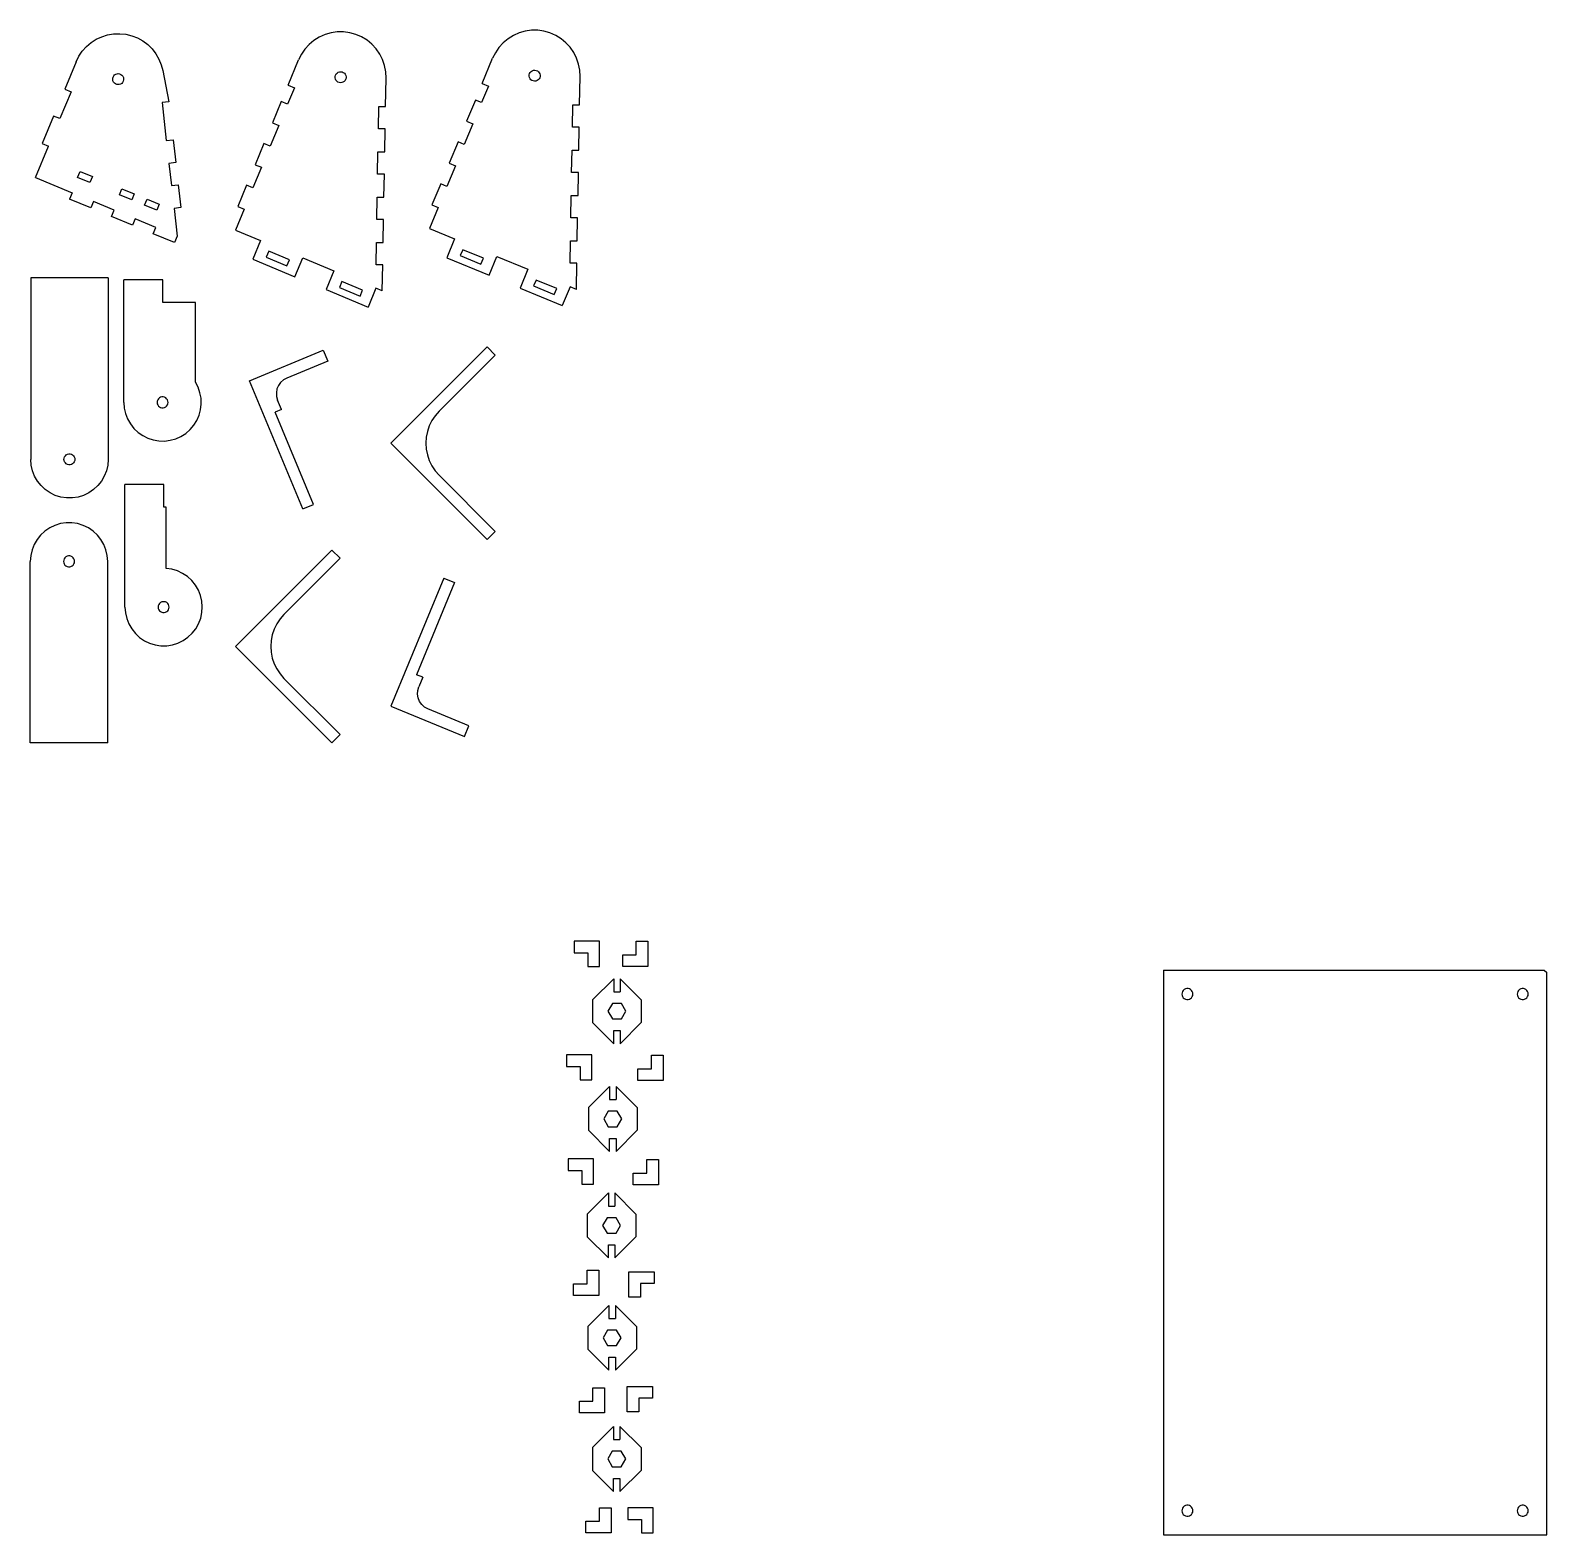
# Model space of a CAD drawing. Extents: x -847 to 1620, y -497 to 1168.
# Drawn here: x 951 to 1620, y 498 to 1162 of the extents above; entities that cross this region are included whole.
import ezdxf

# ---------------------------------------------------------------- set-up
doc = ezdxf.new("R2010")
doc.units = 0
for name, color, linetype in [('CB_RL866___Bottom_padding__1mm_rubber_001_contour', 7, 'CONTINUOUS'), ('Nut_plate_M4_3mm_008_contour', 7, 'CONTINUOUS'), ('Nut_plate_M4_3mm_009_contour', 7, 'CONTINUOUS'), ('Nut_plate_M4_3mm_010_contour', 7, 'CONTINUOUS'), ('Nut_plate_M4_3mm_011_contour', 7, 'CONTINUOUS'), ('Nut_plate_M4_3mm_012_contour', 7, 'CONTINUOUS'), ('Nut_pole_M4_3mm_013_contour', 7, 'CONTINUOUS'), ('Nut_pole_M4_3mm_014_contour', 7, 'CONTINUOUS'), ('Nut_pole_M4_3mm_015_contour', 7, 'CONTINUOUS'), ('Nut_pole_M4_3mm_016_contour', 7, 'CONTINUOUS'), ('Nut_pole_M4_3mm_017_contour', 7, 'CONTINUOUS'), ('Nut_pole_M4_3mm_018_contour', 7, 'CONTINUOUS'), ('Nut_pole_M4_3mm_019_contour', 7, 'CONTINUOUS'), ('Nut_pole_M4_3mm_020_contour', 7, 'CONTINUOUS'), ('Nut_pole_M4_3mm_021_contour', 7, 'CONTINUOUS'), ('Nut_pole_M4_3mm_022_contour', 7, 'CONTINUOUS'), ('Nut_pole_M4_3mm_023_contour', 7, 'CONTINUOUS'), ('Nut_pole_M4_3mm_024_contour', 7, 'CONTINUOUS'), ('Stand3___glue_reinf_005_contour', 7, 'CONTINUOUS'), ('Stand3___glue_reinf_006_contour', 7, 'CONTINUOUS'), ('Stand3___glue_reinf_007_contour', 7, 'CONTINUOUS'), ('Stand3___glue_reinf_008_contour', 7, 'CONTINUOUS'), ('Stand3___Left_lower_plate001_contour', 7, 'CONTINUOUS'), ('Stand3___Left_lower_plate_002_contour', 7, 'CONTINUOUS'), ('Stand3___Left_upper_plate_002_contour', 7, 'CONTINUOUS'), ('Stand3___Right_lower_plate001_contour', 7, 'CONTINUOUS'), ('Stand3___Right_lower_plate_002_contour', 7, 'CONTINUOUS'), ('Stand3___Right_upper_plate001_contour', 7, 'CONTINUOUS'), ('Stand3___Right_upper_plate_002_contour', 7, 'CONTINUOUS')]:
    doc.layers.add(name, color=color, linetype=linetype)

msp = doc.modelspace()

# ---------------------------------------------------------------- linework, layer by layer
at = {"layer": 'CB_RL866___Bottom_padding__1mm_rubber_001_contour'}
for p, q in [((1451.32, 747.09), (1451.32, 497.94)), ((1451.32, 747.09), (1619.42, 747.09)), ((1619.42, 747.09), (1620.47, 746.046)), ((1620.47, 497.94), (1620.47, 746.046)), ((1459.54, 737.096), (1459.47, 736.515)), ((1459.47, 736.515), (1459.54, 735.935)), ((1459.74, 737.642), (1459.54, 737.096)), ((1460.08, 738.123), (1459.74, 737.642)), ((1460.51, 738.511), (1460.08, 738.123)), ((1461.03, 738.783), (1460.51, 738.511)), ((1461.6, 738.923), (1461.03, 738.783)), ((1462.18, 738.923), (1461.6, 738.923)), ((1462.75, 738.783), (1462.18, 738.923)), ((1463.27, 738.511), (1462.75, 738.783)), ((1463.71, 738.123), (1463.27, 738.511)), ((1464.04, 737.642), (1463.71, 738.123)), ((1464.25, 737.096), (1464.04, 737.642)), ((1464.32, 736.515), (1464.25, 737.096)), ((1464.25, 735.935), (1464.32, 736.515)), ((1607.54, 737.096), (1607.47, 736.515)), ((1607.47, 736.515), (1607.54, 735.935)), ((1607.74, 737.642), (1607.54, 737.096)), ((1608.08, 738.123), (1607.74, 737.642)), ((1608.51, 738.511), (1608.08, 738.123)), ((1609.03, 738.783), (1608.51, 738.511)), ((1609.6, 738.923), (1609.03, 738.783)), ((1610.18, 738.923), (1609.6, 738.923)), ((1610.75, 738.783), (1610.18, 738.923)), ((1611.27, 738.511), (1610.75, 738.783)), ((1611.71, 738.123), (1611.27, 738.511)), ((1612.04, 737.642), (1611.71, 738.123)), ((1612.25, 737.096), (1612.04, 737.642)), ((1612.32, 736.515), (1612.25, 737.096)), ((1612.25, 735.935), (1612.32, 736.515)), ((1459.54, 735.935), (1459.74, 735.388)), ((1459.74, 735.388), (1460.08, 734.907)), ((1460.08, 734.907), (1460.51, 734.52)), ((1460.51, 734.52), (1461.03, 734.248)), ((1461.03, 734.248), (1461.6, 734.108)), ((1461.6, 734.108), (1462.18, 734.108)), ((1462.18, 734.108), (1462.75, 734.248)), ((1462.75, 734.248), (1463.27, 734.52)), ((1463.27, 734.52), (1463.71, 734.907)), ((1463.71, 734.907), (1464.04, 735.388)), ((1464.04, 735.388), (1464.25, 735.935)), ((1607.54, 735.935), (1607.74, 735.388)), ((1607.74, 735.388), (1608.08, 734.907)), ((1608.08, 734.907), (1608.51, 734.52)), ((1608.51, 734.52), (1609.03, 734.248)), ((1609.03, 734.248), (1609.6, 734.108)), ((1609.6, 734.108), (1610.18, 734.108)), ((1610.18, 734.108), (1610.75, 734.248)), ((1610.75, 734.248), (1611.27, 734.52)), ((1611.27, 734.52), (1611.71, 734.907)), ((1611.71, 734.907), (1612.04, 735.388)), ((1612.04, 735.388), (1612.25, 735.935)), ((1459.54, 509.096), (1459.47, 508.515)), ((1459.74, 509.642), (1459.54, 509.096)), ((1460.08, 510.123), (1459.74, 509.642)), ((1460.51, 510.511), (1460.08, 510.123)), ((1461.03, 510.783), (1460.51, 510.511)), ((1461.6, 510.923), (1461.03, 510.783)), ((1462.18, 510.923), (1461.6, 510.923)), ((1462.75, 510.783), (1462.18, 510.923)), ((1463.27, 510.511), (1462.75, 510.783)), ((1463.71, 510.123), (1463.27, 510.511)), ((1464.04, 509.642), (1463.71, 510.123)), ((1464.25, 509.096), (1464.04, 509.642)), ((1464.32, 508.515), (1464.25, 509.096)), ((1607.54, 509.096), (1607.47, 508.515)), ((1607.74, 509.642), (1607.54, 509.096)), ((1608.08, 510.123), (1607.74, 509.642)), ((1608.51, 510.511), (1608.08, 510.123)), ((1609.03, 510.783), (1608.51, 510.511)), ((1609.6, 510.923), (1609.03, 510.783)), ((1610.18, 510.923), (1609.6, 510.923)), ((1610.75, 510.783), (1610.18, 510.923)), ((1611.27, 510.511), (1610.75, 510.783)), ((1611.71, 510.123), (1611.27, 510.511)), ((1612.04, 509.642), (1611.71, 510.123)), ((1612.25, 509.096), (1612.04, 509.642)), ((1612.32, 508.515), (1612.25, 509.096)), ((1459.47, 508.515), (1459.54, 507.935)), ((1459.54, 507.935), (1459.74, 507.388)), ((1459.74, 507.388), (1460.08, 506.907)), ((1460.08, 506.907), (1460.51, 506.52)), ((1460.51, 506.52), (1461.03, 506.248)), ((1461.03, 506.248), (1461.6, 506.108)), ((1461.6, 506.108), (1462.18, 506.108)), ((1462.18, 506.108), (1462.75, 506.248)), ((1462.75, 506.248), (1463.27, 506.52)), ((1463.27, 506.52), (1463.71, 506.907)), ((1463.71, 506.907), (1464.04, 507.388)), ((1464.04, 507.388), (1464.25, 507.935)), ((1464.25, 507.935), (1464.32, 508.515)), ((1607.47, 508.515), (1607.54, 507.935)), ((1607.54, 507.935), (1607.74, 507.388)), ((1607.74, 507.388), (1608.08, 506.907)), ((1608.08, 506.907), (1608.51, 506.52)), ((1608.51, 506.52), (1609.03, 506.248)), ((1609.03, 506.248), (1609.6, 506.108)), ((1609.6, 506.108), (1610.18, 506.108)), ((1610.18, 506.108), (1610.75, 506.248)), ((1610.75, 506.248), (1611.27, 506.52)), ((1611.27, 506.52), (1611.71, 506.907)), ((1611.71, 506.907), (1612.04, 507.388)), ((1612.04, 507.388), (1612.25, 507.935)), ((1612.25, 507.935), (1612.32, 508.515)), ((1451.32, 497.94), (1620.47, 497.94))]:
    msp.add_line(p, q, dxfattribs=at)
at = {"layer": 'Nut_plate_M4_3mm_008_contour'}
for p, q in [((1208.58, 545.676), (1199.29, 536.383)), ((1208.58, 545.676), (1208.58, 539.927)), ((1220.72, 536.383), (1211.43, 545.676)), ((1211.43, 545.676), (1211.43, 539.927)), ((1199.29, 536.383), (1199.29, 526.321)), ((1208.58, 539.927), (1211.43, 539.927)), ((1220.72, 536.383), (1220.72, 526.321)), ((1208.03, 534.777), (1206.05, 531.352)), ((1206.05, 531.352), (1208.03, 527.927)), ((1211.98, 534.777), (1208.03, 534.777)), ((1213.96, 531.352), (1211.98, 534.777)), ((1211.98, 527.927), (1213.96, 531.352)), ((1199.29, 526.321), (1208.58, 517.029)), ((1208.03, 527.927), (1211.98, 527.927)), ((1208.58, 517.029), (1208.58, 522.777)), ((1208.58, 522.777), (1211.43, 522.777)), ((1211.43, 517.029), (1220.72, 526.321)), ((1211.43, 522.777), (1211.43, 517.029))]:
    msp.add_line(p, q, dxfattribs=at)
at = {"layer": 'Nut_plate_M4_3mm_009_contour'}
for p, q in [((1206.53, 599.142), (1197.24, 589.85)), ((1206.53, 599.142), (1206.53, 593.394)), ((1218.67, 589.85), (1209.38, 599.142)), ((1209.38, 599.142), (1209.38, 593.394)), ((1197.24, 589.85), (1197.24, 579.788)), ((1206.53, 593.394), (1209.38, 593.394)), ((1218.67, 589.85), (1218.67, 579.788)), ((1205.98, 588.244), (1204, 584.819)), ((1204, 584.819), (1205.98, 581.394)), ((1209.93, 588.244), (1205.98, 588.244)), ((1211.91, 584.819), (1209.93, 588.244)), ((1209.93, 581.394), (1211.91, 584.819)), ((1197.24, 579.788), (1206.53, 570.495)), ((1205.98, 581.394), (1209.93, 581.394)), ((1206.53, 570.495), (1206.53, 576.244)), ((1206.53, 576.244), (1209.38, 576.244)), ((1209.38, 570.495), (1218.67, 579.788)), ((1209.38, 576.244), (1209.38, 570.495))]:
    msp.add_line(p, q, dxfattribs=at)
at = {"layer": 'Nut_plate_M4_3mm_010_contour'}
for p, q in [((1206.29, 648.734), (1196.99, 639.442)), ((1206.29, 648.734), (1206.29, 642.986)), ((1206.29, 642.986), (1209.14, 642.986)), ((1218.43, 639.442), (1209.14, 648.734)), ((1209.14, 648.734), (1209.14, 642.986)), ((1196.99, 639.442), (1196.99, 629.38)), ((1205.73, 637.836), (1203.76, 634.411)), ((1209.69, 637.836), (1205.73, 637.836)), ((1211.67, 634.411), (1209.69, 637.836)), ((1218.43, 639.442), (1218.43, 629.38)), ((1196.99, 629.38), (1206.29, 620.087)), ((1203.76, 634.411), (1205.73, 630.986)), ((1205.73, 630.986), (1209.69, 630.986)), ((1209.14, 620.087), (1218.43, 629.38)), ((1209.69, 630.986), (1211.67, 634.411)), ((1206.29, 620.087), (1206.29, 625.836)), ((1206.29, 625.836), (1209.14, 625.836)), ((1209.14, 625.836), (1209.14, 620.087))]:
    msp.add_line(p, q, dxfattribs=at)
at = {"layer": 'Nut_plate_M4_3mm_011_contour'}
for p, q in [((1206.82, 695.743), (1197.53, 686.451)), ((1206.82, 695.743), (1206.82, 689.995)), ((1206.82, 689.995), (1209.67, 689.995)), ((1218.96, 686.451), (1209.67, 695.743)), ((1209.67, 695.743), (1209.67, 689.995)), ((1197.53, 686.451), (1197.53, 676.389)), ((1206.27, 684.845), (1204.29, 681.42)), ((1210.22, 684.845), (1206.27, 684.845)), ((1212.2, 681.42), (1210.22, 684.845)), ((1218.96, 686.451), (1218.96, 676.389)), ((1197.53, 676.389), (1206.82, 667.096)), ((1204.29, 681.42), (1206.27, 677.995)), ((1206.27, 677.995), (1210.22, 677.995)), ((1209.67, 667.096), (1218.96, 676.389)), ((1210.22, 677.995), (1212.2, 681.42)), ((1206.82, 667.096), (1206.82, 672.845)), ((1206.82, 672.845), (1209.67, 672.845)), ((1209.67, 672.845), (1209.67, 667.096))]:
    msp.add_line(p, q, dxfattribs=at)
at = {"layer": 'Nut_plate_M4_3mm_012_contour'}
for p, q in [((1208.64, 743.268), (1199.35, 733.976)), ((1208.64, 743.268), (1208.64, 737.52)), ((1220.79, 733.976), (1211.49, 743.268)), ((1211.49, 743.268), (1211.49, 737.52)), ((1208.64, 737.52), (1211.49, 737.52)), ((1199.35, 733.976), (1199.35, 723.914)), ((1208.09, 732.37), (1206.11, 728.945)), ((1212.05, 732.37), (1208.09, 732.37)), ((1214.02, 728.945), (1212.05, 732.37)), ((1220.79, 733.976), (1220.79, 723.914)), ((1199.35, 723.914), (1208.64, 714.622)), ((1206.11, 728.945), (1208.09, 725.52)), ((1208.09, 725.52), (1212.05, 725.52)), ((1211.49, 714.622), (1220.79, 723.914)), ((1212.05, 725.52), (1214.02, 728.945)), ((1208.64, 714.622), (1208.64, 720.37)), ((1208.64, 720.37), (1211.49, 720.37)), ((1211.49, 720.37), (1211.49, 714.622))]:
    msp.add_line(p, q, dxfattribs=at)
at = {"layer": 'Nut_pole_M4_3mm_013_contour'}
for p, q in [((1202.32, 503.84), (1202.32, 509.84)), ((1202.32, 509.84), (1207.47, 509.84)), ((1207.47, 509.84), (1207.47, 498.69)), ((1196.32, 498.69), (1196.32, 503.84)), ((1196.32, 503.84), (1202.32, 503.84)), ((1207.47, 498.69), (1196.32, 498.69))]:
    msp.add_line(p, q, dxfattribs=at)
at = {"layer": 'Nut_pole_M4_3mm_014_contour'}
for p, q in [((1214.85, 509.841), (1214.85, 504.691)), ((1226, 509.84), (1214.85, 509.841)), ((1226, 498.69), (1226, 509.84)), ((1214.85, 504.691), (1220.85, 504.691)), ((1220.85, 504.691), (1220.85, 498.691)), ((1220.85, 498.691), (1226, 498.69))]:
    msp.add_line(p, q, dxfattribs=at)
at = {"layer": 'Nut_pole_M4_3mm_015_contour'}
for p, q in [((1199.49, 556.79), (1199.49, 562.79)), ((1199.49, 562.79), (1204.64, 562.79)), ((1204.64, 562.79), (1204.64, 551.64)), ((1193.49, 551.64), (1193.49, 556.79)), ((1193.49, 556.79), (1199.49, 556.79)), ((1204.64, 551.64), (1193.49, 551.64))]:
    msp.add_line(p, q, dxfattribs=at)
at = {"layer": 'Nut_pole_M4_3mm_016_contour'}
for p, q in [((1214.61, 552.157), (1214.61, 563.307)), ((1214.61, 563.307), (1225.76, 563.307)), ((1225.76, 563.307), (1225.76, 558.157)), ((1225.76, 558.157), (1219.76, 558.157)), ((1219.76, 558.157), (1219.76, 552.157)), ((1219.76, 552.157), (1214.61, 552.157))]:
    msp.add_line(p, q, dxfattribs=at)
at = {"layer": 'Nut_pole_M4_3mm_017_contour'}
for p, q in [((1196.93, 608.707), (1196.93, 614.707)), ((1196.93, 614.707), (1202.08, 614.707)), ((1202.08, 614.707), (1202.08, 603.557)), ((1190.93, 603.557), (1190.93, 608.707)), ((1190.93, 608.707), (1196.93, 608.707)), ((1202.08, 603.557), (1190.93, 603.557))]:
    msp.add_line(p, q, dxfattribs=at)
at = {"layer": 'Nut_pole_M4_3mm_018_contour'}
for p, q in [((1215.4, 602.782), (1215.4, 613.932)), ((1215.4, 613.932), (1226.55, 613.932)), ((1226.55, 613.932), (1226.55, 608.782)), ((1220.55, 602.782), (1215.4, 602.782)), ((1226.55, 608.782), (1220.55, 608.782)), ((1220.55, 608.782), (1220.55, 602.782))]:
    msp.add_line(p, q, dxfattribs=at)
at = {"layer": 'Nut_pole_M4_3mm_019_contour'}
for p, q in [((1188.62, 663.782), (1188.62, 658.632)), ((1199.77, 663.782), (1188.62, 663.782)), ((1199.77, 652.632), (1199.77, 663.782)), ((1188.62, 658.632), (1194.62, 658.632)), ((1194.62, 658.632), (1194.62, 652.632)), ((1194.62, 652.632), (1199.77, 652.632))]:
    msp.add_line(p, q, dxfattribs=at)
at = {"layer": 'Nut_pole_M4_3mm_020_contour'}
for p, q in [((1223.22, 657.524), (1223.22, 663.524)), ((1223.22, 663.524), (1228.37, 663.524)), ((1228.37, 663.524), (1228.37, 652.374)), ((1217.22, 652.374), (1217.22, 657.524)), ((1217.22, 657.524), (1223.22, 657.524)), ((1228.37, 652.374), (1217.22, 652.374))]:
    msp.add_line(p, q, dxfattribs=at)
at = {"layer": 'Nut_pole_M4_3mm_021_contour'}
for p, q in [((1187.86, 709.758), (1187.86, 704.608)), ((1199.01, 709.758), (1187.86, 709.758)), ((1199.01, 698.608), (1199.01, 709.758)), ((1187.86, 704.608), (1193.86, 704.608)), ((1193.86, 704.608), (1193.86, 698.608)), ((1193.86, 698.608), (1199.01, 698.608))]:
    msp.add_line(p, q, dxfattribs=at)
at = {"layer": 'Nut_pole_M4_3mm_022_contour'}
for p, q in [((1225.31, 703.5), (1225.31, 709.5)), ((1225.31, 709.5), (1230.46, 709.5)), ((1230.46, 709.5), (1230.46, 698.35)), ((1219.31, 698.35), (1219.31, 703.5)), ((1219.31, 703.5), (1225.31, 703.5)), ((1230.46, 698.35), (1219.31, 698.35))]:
    msp.add_line(p, q, dxfattribs=at)
at = {"layer": 'Nut_pole_M4_3mm_023_contour'}
for p, q in [((1191.23, 759.867), (1191.23, 754.717)), ((1202.38, 759.867), (1191.23, 759.867)), ((1202.38, 748.717), (1202.38, 759.867)), ((1191.23, 754.717), (1197.23, 754.717)), ((1197.23, 754.717), (1197.23, 748.717)), ((1197.23, 748.717), (1202.38, 748.717))]:
    msp.add_line(p, q, dxfattribs=at)
at = {"layer": 'Nut_pole_M4_3mm_024_contour'}
for p, q in [((1218.61, 753.867), (1218.61, 759.867)), ((1218.61, 759.867), (1223.76, 759.867)), ((1223.76, 759.867), (1223.76, 748.717)), ((1212.61, 748.717), (1212.61, 753.867)), ((1212.61, 753.867), (1218.61, 753.867)), ((1223.76, 748.717), (1212.61, 748.717))]:
    msp.add_line(p, q, dxfattribs=at)
at = {"layer": 'Stand3___glue_reinf_005_contour'}
for p, q in [((1133.67, 920.075), (1110.27, 863.58)), ((1138.43, 918.104), (1121.59, 877.454)), ((1133.67, 920.075), (1138.43, 918.104)), ((1124.36, 876.306), (1121.59, 877.454)), ((1122.06, 868.821), (1122.15, 870.481)), ((1122.15, 870.481), (1122.61, 872.079)), ((1124.36, 876.306), (1122.61, 872.079)), ((1110.27, 863.58), (1142.74, 850.129)), ((1122.33, 867.182), (1122.06, 868.821)), ((1122.97, 865.646), (1122.33, 867.182)), ((1123.93, 864.29), (1122.97, 865.646)), ((1125.17, 863.182), (1123.93, 864.29)), ((1126.63, 862.378), (1125.17, 863.182)), ((1144.71, 854.887), (1126.63, 862.378)), ((1142.74, 850.129), (1144.71, 854.887))]:
    msp.add_line(p, q, dxfattribs=at)
at = {"layer": 'Stand3___glue_reinf_006_contour'}
for p, q in [((1110.21, 979.623), (1152.75, 1022.15)), ((1156.39, 1018.51), (1131.59, 993.712)), ((1152.75, 1022.15), (1156.39, 1018.51)), ((1129.87, 991.752), (1128.42, 989.585)), ((1131.59, 993.712), (1129.87, 991.752)), ((1126.43, 984.779), (1125.92, 982.223)), ((1127.27, 987.247), (1126.43, 984.779)), ((1128.42, 989.585), (1127.27, 987.247)), ((1110.21, 979.623), (1152.75, 937.09)), ((1125.92, 982.223), (1125.75, 979.623)), ((1125.75, 979.623), (1125.92, 977.022)), ((1125.92, 977.022), (1126.43, 974.466)), ((1126.43, 974.466), (1127.27, 971.998)), ((1127.27, 971.998), (1128.42, 969.66)), ((1128.42, 969.66), (1129.87, 967.493)), ((1129.87, 967.493), (1131.59, 965.533)), ((1156.39, 940.732), (1131.59, 965.533)), ((1152.75, 937.09), (1156.39, 940.732))]:
    msp.add_line(p, q, dxfattribs=at)
at = {"layer": 'Stand3___glue_reinf_007_contour'}
for p, q in [((1041.72, 889.944), (1084.25, 932.476)), ((1084.25, 932.476), (1087.9, 928.834)), ((1087.9, 928.834), (1063.09, 904.033)), ((1063.09, 904.033), (1061.38, 902.073)), ((1058.77, 897.568), (1057.94, 895.1)), ((1059.93, 899.906), (1058.77, 897.568)), ((1061.38, 902.073), (1059.93, 899.906)), ((1057.43, 892.544), (1057.26, 889.944)), ((1057.94, 895.1), (1057.43, 892.544)), ((1041.72, 889.944), (1084.25, 847.411)), ((1057.26, 889.944), (1057.43, 887.343)), ((1057.43, 887.343), (1057.94, 884.787)), ((1057.94, 884.787), (1058.77, 882.319)), ((1058.77, 882.319), (1059.93, 879.981)), ((1059.93, 879.981), (1061.38, 877.814)), ((1061.38, 877.814), (1063.09, 875.854)), ((1087.9, 851.053), (1063.09, 875.854)), ((1084.25, 847.411), (1087.9, 851.053))]:
    msp.add_line(p, q, dxfattribs=at)
at = {"layer": 'Stand3___glue_reinf_008_contour'}
for p, q in [((1047.96, 1007.17), (1080.44, 1020.62)), ((1080.44, 1020.62), (1082.41, 1015.87)), ((1082.41, 1015.87), (1064.32, 1008.38)), ((1071.36, 950.678), (1047.96, 1007.17)), ((1060.66, 1005.11), (1060.03, 1003.57)), ((1061.63, 1006.46), (1060.66, 1005.11)), ((1062.87, 1007.57), (1061.63, 1006.46)), ((1064.32, 1008.38), (1062.87, 1007.57)), ((1060.03, 1003.57), (1059.75, 1001.93)), ((1059.75, 1001.93), (1059.84, 1000.27)), ((1059.84, 1000.27), (1060.3, 998.674)), ((1062.05, 994.447), (1060.3, 998.674)), ((1062.05, 994.447), (1059.28, 993.299)), ((1076.12, 952.649), (1059.28, 993.299)), ((1071.36, 950.678), (1076.12, 952.649))]:
    msp.add_line(p, q, dxfattribs=at)
at = {"layer": 'Stand3___Left_lower_plate001_contour'}
for p, q in [((1162.02, 1158.1), (1159.89, 1156.32)), ((1164.38, 1159.56), (1162.02, 1158.1)), ((1166.92, 1160.68), (1164.38, 1159.56)), ((1169.58, 1161.45), (1166.92, 1160.68)), ((1172.33, 1161.84), (1169.58, 1161.45)), ((1175.11, 1161.84), (1172.33, 1161.84)), ((1177.85, 1161.47), (1175.11, 1161.84)), ((1180.52, 1160.72), (1177.85, 1161.47)), ((1183.07, 1159.6), (1180.52, 1160.72)), ((1185.43, 1158.15), (1183.07, 1159.6)), ((1187.57, 1156.39), (1185.43, 1158.15)), ((1156.45, 1151.98), (1155.22, 1149.5)), ((1158.02, 1154.27), (1156.45, 1151.98)), ((1159.89, 1156.32), (1158.02, 1154.27)), ((1189.45, 1154.34), (1187.57, 1156.39)), ((1191.03, 1152.06), (1189.45, 1154.34)), ((1192.28, 1149.58), (1191.03, 1152.06)), ((1150.6, 1138.34), (1155.22, 1149.5)), ((1193.17, 1146.96), (1192.28, 1149.58)), ((1193.69, 1144.23), (1193.17, 1146.96)), ((1150.6, 1138.34), (1153.37, 1137.19)), ((1171.35, 1141.59), (1171.37, 1142.18)), ((1171.47, 1141.02), (1171.35, 1141.59)), ((1171.37, 1142.18), (1171.52, 1142.74)), ((1171.73, 1140.5), (1171.47, 1141.02)), ((1171.52, 1142.74), (1171.81, 1143.25)), ((1172.1, 1140.05), (1171.73, 1140.5)), ((1171.81, 1143.25), (1172.21, 1143.68)), ((1172.57, 1139.7), (1172.1, 1140.05)), ((1172.21, 1143.68), (1172.7, 1143.99)), ((1173.11, 1139.48), (1172.57, 1139.7)), ((1172.7, 1143.99), (1173.26, 1144.19)), ((1173.69, 1139.39), (1173.11, 1139.48)), ((1173.26, 1144.19), (1173.84, 1144.24)), ((1174.27, 1139.44), (1173.69, 1139.39)), ((1173.84, 1144.24), (1174.42, 1144.15)), ((1174.83, 1139.63), (1174.27, 1139.44)), ((1174.42, 1144.15), (1174.96, 1143.93)), ((1175.32, 1139.95), (1174.83, 1139.63)), ((1174.96, 1143.93), (1175.43, 1143.58)), ((1175.72, 1140.38), (1175.32, 1139.95)), ((1175.43, 1143.58), (1175.8, 1143.13)), ((1176.01, 1140.89), (1175.72, 1140.38)), ((1175.8, 1143.13), (1176.06, 1142.61)), ((1176.16, 1141.45), (1176.01, 1140.89)), ((1176.06, 1142.61), (1176.18, 1142.03)), ((1176.18, 1142.03), (1176.16, 1141.45)), ((1193.62, 1128.89), (1193.84, 1141.46)), ((1193.84, 1141.46), (1193.69, 1144.23)), ((1153.37, 1137.19), (1150.36, 1129.94)), ((1147.59, 1131.09), (1143.71, 1121.71)), ((1150.36, 1129.94), (1147.59, 1131.09)), ((1190.44, 1119.09), (1190.62, 1128.94)), ((1190.62, 1128.94), (1193.62, 1128.89)), ((1146.48, 1120.56), (1142.71, 1111.46)), ((1143.71, 1121.71), (1146.48, 1120.56)), ((1193.44, 1119.04), (1190.44, 1119.09)), ((1193.27, 1108.89), (1193.44, 1119.04)), ((1139.94, 1112.61), (1136.06, 1103.23)), ((1142.71, 1111.46), (1139.94, 1112.61)), ((1190.09, 1099.1), (1190.27, 1108.94)), ((1190.27, 1108.94), (1193.27, 1108.89)), ((1138.83, 1102.09), (1135.06, 1092.99)), ((1136.06, 1103.23), (1138.83, 1102.09)), ((1193.09, 1099.04), (1190.09, 1099.1)), ((1192.91, 1088.9), (1193.09, 1099.04)), ((1132.29, 1094.13), (1128.4, 1084.76)), ((1135.06, 1092.99), (1132.29, 1094.13)), ((1128.4, 1084.76), (1131.17, 1083.61)), ((1189.74, 1079.1), (1189.92, 1088.95)), ((1189.92, 1088.95), (1192.91, 1088.9)), ((1131.17, 1083.61), (1127.35, 1074.37)), ((1192.74, 1079.05), (1189.74, 1079.1)), ((1192.56, 1068.9), (1192.74, 1079.05)), ((1127.35, 1074.37), (1138.43, 1069.78)), ((1138.43, 1069.78), (1134.99, 1061.46)), ((1142.04, 1065.03), (1140.95, 1062.4)), ((1151.14, 1061.26), (1142.04, 1065.03)), ((1189.39, 1059.1), (1189.56, 1068.95)), ((1189.56, 1068.95), (1192.56, 1068.9)), ((1134.99, 1061.46), (1153.61, 1053.75)), ((1140.95, 1062.4), (1150.05, 1058.63)), ((1150.05, 1058.63), (1151.14, 1061.26)), ((1153.61, 1053.75), (1157.05, 1062.07)), ((1157.05, 1062.07), (1170.77, 1056.38)), ((1192.39, 1059.05), (1189.39, 1059.1)), ((1192.19, 1047.51), (1192.39, 1059.05)), ((1170.77, 1056.38), (1167.32, 1048.07)), ((1174.38, 1051.64), (1173.29, 1049.01)), ((1183.48, 1047.87), (1174.38, 1051.64)), ((1167.32, 1048.07), (1185.94, 1040.36)), ((1173.29, 1049.01), (1182.39, 1045.24)), ((1182.39, 1045.24), (1183.48, 1047.87)), ((1189.38, 1048.67), (1185.94, 1040.36)), ((1192.19, 1047.51), (1189.38, 1048.67))]:
    msp.add_line(p, q, dxfattribs=at)
at = {"layer": 'Stand3___Left_lower_plate_002_contour'}
for p, q in [((985.49, 1052.58), (951.34, 1052.58)), ((951.34, 1052.58), (951.34, 972.508)), ((985.49, 1052.58), (985.49, 972.508)), ((951.53, 969.964), (951.34, 972.508)), ((965.99, 972.508), (966.06, 973.089)), ((966.06, 971.928), (965.99, 972.508)), ((966.06, 973.089), (966.267, 973.635)), ((966.267, 971.382), (966.06, 971.928)), ((966.267, 973.635), (966.6, 974.117)), ((966.6, 970.9), (966.267, 971.382)), ((966.6, 974.117), (967.037, 974.504)), ((967.037, 970.513), (966.6, 970.9)), ((967.037, 974.504), (967.555, 974.776)), ((967.555, 974.776), (968.122, 974.916)), ((968.122, 974.916), (968.707, 974.916)), ((968.707, 974.916), (969.275, 974.776)), ((969.275, 974.776), (969.792, 974.504)), ((969.792, 974.504), (970.23, 974.117)), ((970.23, 970.9), (969.792, 970.513)), ((970.23, 974.117), (970.562, 973.635)), ((970.562, 971.382), (970.23, 970.9)), ((970.562, 973.635), (970.769, 973.089)), ((970.769, 971.928), (970.562, 971.382)), ((970.769, 973.089), (970.84, 972.508)), ((970.84, 972.508), (970.769, 971.928)), ((985.49, 972.508), (985.299, 969.964)), ((952.098, 967.476), (951.53, 969.964)), ((953.031, 965.1), (952.098, 967.476)), ((954.307, 962.89), (953.031, 965.1)), ((967.555, 970.241), (967.037, 970.513)), ((968.122, 970.101), (967.555, 970.241)), ((968.707, 970.101), (968.122, 970.101)), ((969.275, 970.241), (968.707, 970.101)), ((969.792, 970.513), (969.275, 970.241)), ((983.799, 965.1), (982.523, 962.89)), ((984.731, 967.476), (983.799, 965.1)), ((985.299, 969.964), (984.731, 967.476)), ((955.898, 960.895), (954.307, 962.89)), ((957.769, 959.159), (955.898, 960.895)), ((959.877, 957.721), (957.769, 959.159)), ((962.176, 956.614), (959.877, 957.721)), ((976.952, 957.721), (974.653, 956.614)), ((979.061, 959.159), (976.952, 957.721)), ((980.932, 960.895), (979.061, 959.159)), ((982.523, 962.89), (980.932, 960.895)), ((964.615, 955.862), (962.176, 956.614)), ((967.139, 955.481), (964.615, 955.862)), ((969.691, 955.481), (967.139, 955.481)), ((972.214, 955.862), (969.691, 955.481)), ((974.653, 956.614), (972.214, 955.862))]:
    msp.add_line(p, q, dxfattribs=at)
at = {"layer": 'Stand3___Left_upper_plate_002_contour'}
for p, q in [((1009.58, 1051.72), (992.434, 1051.72)), ((992.434, 997.646), (992.434, 1051.72)), ((1009.58, 1041.72), (1009.58, 1051.72)), ((1024.08, 1041.72), (1009.58, 1041.72)), ((1024.08, 1006.54), (1024.08, 1041.72)), ((1025.23, 1004.3), (1024.08, 1006.54)), ((1026.04, 1001.92), (1025.23, 1004.3)), ((992.434, 997.646), (992.619, 995.135)), ((1007.15, 998.226), (1007.08, 997.646)), ((1007.08, 997.646), (1007.15, 997.065)), ((1007.36, 998.773), (1007.15, 998.226)), ((1007.69, 999.254), (1007.36, 998.773)), ((1008.13, 999.641), (1007.69, 999.254)), ((1008.65, 999.913), (1008.13, 999.641)), ((1009.22, 1000.05), (1008.65, 999.913)), ((1009.8, 1000.05), (1009.22, 1000.05)), ((1010.37, 999.913), (1009.8, 1000.05)), ((1010.89, 999.641), (1010.37, 999.913)), ((1011.32, 999.254), (1010.89, 999.641)), ((1011.66, 998.773), (1011.32, 999.254)), ((1011.86, 998.226), (1011.66, 998.773)), ((1011.93, 997.646), (1011.86, 998.226)), ((1011.86, 997.065), (1011.93, 997.646)), ((1026.49, 999.439), (1026.04, 1001.92)), ((1026.57, 996.923), (1026.49, 999.439)), ((992.619, 995.135), (993.172, 992.679)), ((993.172, 992.679), (994.08, 990.33)), ((1007.15, 997.065), (1007.36, 996.519)), ((1007.36, 996.519), (1007.69, 996.038)), ((1007.69, 996.038), (1008.13, 995.65)), ((1008.13, 995.65), (1008.65, 995.378)), ((1008.65, 995.378), (1009.22, 995.238)), ((1009.22, 995.238), (1009.8, 995.238)), ((1009.8, 995.238), (1010.37, 995.378)), ((1010.37, 995.378), (1010.89, 995.65)), ((1010.89, 995.65), (1011.32, 996.038)), ((1011.32, 996.038), (1011.66, 996.519)), ((1011.66, 996.519), (1011.86, 997.065)), ((1024.61, 989.684), (1025.62, 991.991)), ((1025.62, 991.991), (1026.28, 994.422)), ((1026.28, 994.422), (1026.57, 996.923)), ((994.08, 990.33), (995.323, 988.141)), ((995.323, 988.141), (996.875, 986.159)), ((996.875, 986.159), (998.702, 984.426)), ((998.702, 984.426), (1000.76, 982.98)), ((1017.63, 982.623), (1019.75, 983.98)), ((1019.75, 983.98), (1021.64, 985.634)), ((1021.64, 985.634), (1023.28, 987.549)), ((1023.28, 987.549), (1024.61, 989.684)), ((1000.76, 982.98), (1003.01, 981.854)), ((1003.01, 981.854), (1005.41, 981.071)), ((1005.41, 981.071), (1007.89, 980.648)), ((1007.89, 980.648), (1010.41, 980.594)), ((1010.41, 980.594), (1012.9, 980.912)), ((1012.9, 980.912), (1015.33, 981.593)), ((1015.33, 981.593), (1017.63, 982.623))]:
    msp.add_line(p, q, dxfattribs=at)
at = {"layer": 'Stand3___Right_lower_plate001_contour'}
for p, q in [((1078.71, 1158.88), (1076.36, 1157.42)), ((1081.25, 1160.01), (1078.71, 1158.88)), ((1083.92, 1160.77), (1081.25, 1160.01)), ((1086.66, 1161.16), (1083.92, 1160.77)), ((1089.44, 1161.17), (1086.66, 1161.16)), ((1092.19, 1160.79), (1089.44, 1161.17)), ((1094.86, 1160.04), (1092.19, 1160.79)), ((1097.4, 1158.92), (1094.86, 1160.04)), ((1099.76, 1157.47), (1097.4, 1158.92)), ((1070.79, 1151.3), (1069.55, 1148.82)), ((1072.36, 1153.59), (1070.79, 1151.3)), ((1074.22, 1155.64), (1072.36, 1153.59)), ((1076.36, 1157.42), (1074.22, 1155.64)), ((1101.91, 1155.71), (1099.76, 1157.47)), ((1103.78, 1153.67), (1101.91, 1155.71)), ((1105.36, 1151.38), (1103.78, 1153.67)), ((1106.61, 1148.9), (1105.36, 1151.38)), ((1064.93, 1137.66), (1069.55, 1148.82)), ((1107.5, 1146.28), (1106.61, 1148.9)), ((1108.03, 1143.55), (1107.5, 1146.28)), ((1085.68, 1140.92), (1085.7, 1141.5)), ((1085.81, 1140.34), (1085.68, 1140.92)), ((1085.7, 1141.5), (1085.86, 1142.06)), ((1086.06, 1139.82), (1085.81, 1140.34)), ((1085.86, 1142.06), (1086.15, 1142.57)), ((1086.44, 1139.37), (1086.06, 1139.82)), ((1086.15, 1142.57), (1086.55, 1143)), ((1086.91, 1139.02), (1086.44, 1139.37)), ((1086.55, 1143), (1087.04, 1143.32)), ((1087.45, 1138.8), (1086.91, 1139.02)), ((1087.04, 1143.32), (1087.59, 1143.51)), ((1088.03, 1138.71), (1087.45, 1138.8)), ((1087.59, 1143.51), (1088.17, 1143.56)), ((1088.61, 1138.76), (1088.03, 1138.71)), ((1088.17, 1143.56), (1088.75, 1143.47)), ((1089.16, 1138.95), (1088.61, 1138.76)), ((1088.75, 1143.47), (1089.29, 1143.25)), ((1089.65, 1139.27), (1089.16, 1138.95)), ((1089.29, 1143.25), (1089.76, 1142.9)), ((1090.05, 1139.7), (1089.65, 1139.27)), ((1089.76, 1142.9), (1090.14, 1142.45)), ((1090.34, 1140.21), (1090.05, 1139.7)), ((1090.14, 1142.45), (1090.39, 1141.93)), ((1090.5, 1140.77), (1090.34, 1140.21)), ((1090.39, 1141.93), (1090.51, 1141.35)), ((1090.51, 1141.35), (1090.5, 1140.77)), ((1107.95, 1128.21), (1108.17, 1140.78)), ((1108.17, 1140.78), (1108.03, 1143.55)), ((1067.7, 1136.51), (1064.7, 1129.26)), ((1064.93, 1137.66), (1067.7, 1136.51)), ((1061.93, 1130.41), (1058.04, 1121.03)), ((1064.7, 1129.26), (1061.93, 1130.41)), ((1104.78, 1118.41), (1104.95, 1128.26)), ((1104.95, 1128.26), (1107.95, 1128.21)), ((1060.81, 1119.88), (1057.04, 1110.78)), ((1058.04, 1121.03), (1060.81, 1119.88)), ((1107.78, 1118.36), (1104.78, 1118.41)), ((1107.6, 1108.21), (1107.78, 1118.36)), ((1054.27, 1111.93), (1050.39, 1102.55)), ((1057.04, 1110.78), (1054.27, 1111.93)), ((1104.43, 1098.42), (1104.6, 1108.27)), ((1104.6, 1108.27), (1107.6, 1108.21)), ((1053.16, 1101.41), (1049.39, 1092.31)), ((1050.39, 1102.55), (1053.16, 1101.41)), ((1107.43, 1098.36), (1104.43, 1098.42)), ((1107.25, 1088.22), (1107.43, 1098.36)), ((1046.62, 1093.45), (1042.74, 1084.08)), ((1049.39, 1092.31), (1046.62, 1093.45)), ((1104.08, 1078.42), (1104.25, 1088.27)), ((1104.25, 1088.27), (1107.25, 1088.22)), ((1045.51, 1082.93), (1041.68, 1073.69)), ((1042.74, 1084.08), (1045.51, 1082.93)), ((1107.08, 1078.37), (1104.08, 1078.42)), ((1106.9, 1068.22), (1107.08, 1078.37)), ((1041.68, 1073.69), (1052.77, 1069.1)), ((1052.77, 1069.1), (1049.32, 1060.78)), ((1056.38, 1064.35), (1055.29, 1061.72)), ((1065.48, 1060.59), (1056.38, 1064.35)), ((1103.73, 1058.42), (1103.9, 1068.27)), ((1103.9, 1068.27), (1106.9, 1068.22)), ((1049.32, 1060.78), (1067.94, 1053.07)), ((1055.29, 1061.72), (1064.39, 1057.95)), ((1064.39, 1057.95), (1065.48, 1060.59)), ((1067.94, 1053.07), (1071.38, 1061.39)), ((1071.38, 1061.39), (1085.1, 1055.7)), ((1106.73, 1058.37), (1103.73, 1058.42)), ((1106.52, 1046.83), (1106.73, 1058.37)), ((1085.1, 1055.7), (1081.66, 1047.39)), ((1088.71, 1050.96), (1087.62, 1048.33)), ((1097.81, 1047.19), (1088.71, 1050.96)), ((1081.66, 1047.39), (1100.27, 1039.68)), ((1087.62, 1048.33), (1096.72, 1044.56)), ((1096.72, 1044.56), (1097.81, 1047.19)), ((1103.72, 1047.99), (1100.27, 1039.68)), ((1106.52, 1046.83), (1103.72, 1047.99))]:
    msp.add_line(p, q, dxfattribs=at)
at = {"layer": 'Stand3___Right_lower_plate_002_contour'}
for p, q in [((964.423, 944.133), (961.985, 943.381)), ((966.947, 944.513), (964.423, 944.133)), ((969.499, 944.513), (966.947, 944.513)), ((972.022, 944.133), (969.499, 944.513)), ((974.461, 943.381), (972.022, 944.133)), ((954.115, 937.105), (952.839, 934.895)), ((955.706, 939.1), (954.115, 937.105)), ((957.577, 940.836), (955.706, 939.1)), ((959.685, 942.273), (957.577, 940.836)), ((961.985, 943.381), (959.685, 942.273)), ((976.76, 942.273), (974.461, 943.381)), ((978.869, 940.836), (976.76, 942.273)), ((980.74, 939.1), (978.869, 940.836)), ((982.331, 937.105), (980.74, 939.1)), ((983.607, 934.895), (982.331, 937.105)), ((951.906, 932.519), (951.339, 930.031)), ((952.839, 934.895), (951.906, 932.519)), ((984.539, 932.519), (983.607, 934.895)), ((985.107, 930.031), (984.539, 932.519)), ((951.339, 930.031), (951.148, 927.486)), ((951.148, 847.411), (951.148, 927.486)), ((965.868, 928.066), (965.798, 927.486)), ((965.798, 927.486), (965.868, 926.906)), ((966.076, 928.613), (965.868, 928.066)), ((965.868, 926.906), (966.076, 926.359)), ((966.408, 929.094), (966.076, 928.613)), ((966.076, 926.359), (966.408, 925.878)), ((966.845, 929.482), (966.408, 929.094)), ((966.408, 925.878), (966.845, 925.49)), ((967.363, 929.753), (966.845, 929.482)), ((966.845, 925.49), (967.363, 925.219)), ((967.931, 929.893), (967.363, 929.753)), ((967.363, 925.219), (967.931, 925.079)), ((968.515, 929.893), (967.931, 929.893)), ((967.931, 925.079), (968.515, 925.079)), ((969.083, 929.753), (968.515, 929.893)), ((968.515, 925.079), (969.083, 925.219)), ((969.6, 929.482), (969.083, 929.753)), ((969.083, 925.219), (969.6, 925.49)), ((970.038, 929.094), (969.6, 929.482)), ((969.6, 925.49), (970.038, 925.878)), ((970.37, 928.613), (970.038, 929.094)), ((970.038, 925.878), (970.37, 926.359)), ((970.577, 928.066), (970.37, 928.613)), ((970.37, 926.359), (970.577, 926.906)), ((970.648, 927.486), (970.577, 928.066)), ((970.577, 926.906), (970.648, 927.486)), ((985.298, 927.486), (985.107, 930.031)), ((985.298, 847.411), (985.298, 927.486)), ((985.298, 847.411), (951.148, 847.411))]:
    msp.add_line(p, q, dxfattribs=at)
at = {"layer": 'Stand3___Right_upper_plate001_contour'}
for p, q in [((980.215, 1157.87), (982.665, 1159.02)), ((982.665, 1159.02), (985.246, 1159.82)), ((985.246, 1159.82), (987.911, 1160.27)), ((987.911, 1160.27), (990.613, 1160.36)), ((990.613, 1160.36), (993.302, 1160.08)), ((993.302, 1160.08), (995.93, 1159.45)), ((995.93, 1159.45), (998.449, 1158.47)), ((998.449, 1158.47), (1000.81, 1157.16)), ((972.569, 1150.4), (974.084, 1152.64)), ((974.084, 1152.64), (975.886, 1154.65)), ((975.886, 1154.65), (977.942, 1156.41)), ((977.942, 1156.41), (980.215, 1157.87)), ((1000.81, 1157.16), (1002.98, 1155.54)), ((1002.98, 1155.54), (1004.91, 1153.65)), ((1004.91, 1153.65), (1006.57, 1151.51)), ((1006.57, 1151.51), (1007.92, 1149.17)), ((971.369, 1147.98), (966.365, 1135.9)), ((971.369, 1147.98), (972.569, 1150.4)), ((1007.92, 1149.17), (1008.95, 1146.67)), ((1008.95, 1146.67), (1009.64, 1144.06)), ((987.5, 1140.08), (987.518, 1140.66)), ((987.623, 1139.51), (987.5, 1140.08)), ((987.518, 1140.66), (987.675, 1141.22)), ((987.879, 1138.98), (987.623, 1139.51)), ((987.675, 1141.22), (987.962, 1141.73)), ((988.253, 1138.53), (987.879, 1138.98)), ((987.962, 1141.73), (988.363, 1142.16)), ((988.724, 1138.18), (988.253, 1138.53)), ((988.363, 1142.16), (988.854, 1142.48)), ((989.264, 1137.96), (988.724, 1138.18)), ((988.854, 1142.48), (989.406, 1142.67)), ((989.842, 1137.87), (989.264, 1137.96)), ((989.406, 1142.67), (989.989, 1142.72)), ((990.424, 1137.93), (989.842, 1137.87)), ((989.989, 1142.72), (990.567, 1142.63)), ((990.977, 1138.12), (990.424, 1137.93)), ((990.567, 1142.63), (991.107, 1142.41)), ((991.468, 1138.43), (990.977, 1138.12)), ((991.107, 1142.41), (991.578, 1142.06)), ((991.869, 1138.86), (991.468, 1138.43)), ((991.578, 1142.06), (991.952, 1141.61)), ((992.156, 1139.37), (991.869, 1138.86)), ((991.952, 1141.61), (992.208, 1141.09)), ((992.313, 1139.93), (992.156, 1139.37)), ((992.208, 1141.09), (992.33, 1140.52)), ((992.33, 1140.52), (992.313, 1139.93)), ((1009.64, 1144.06), (1012.26, 1130.27)), ((969.137, 1134.75), (964.219, 1122.88)), ((966.365, 1135.9), (969.137, 1134.75)), ((1012.26, 1130.27), (1009.28, 1129.93)), ((1009.28, 1129.93), (1011.18, 1113.19)), ((961.447, 1124.03), (956.415, 1111.88)), ((964.219, 1122.88), (961.447, 1124.03)), ((956.415, 1111.88), (959.187, 1110.73)), ((1011.18, 1113.19), (1014.16, 1113.53)), ((1014.16, 1113.53), (1015.31, 1103.45)), ((953.447, 1096.87), (959.187, 1110.73)), ((972.027, 1096.91), (973.118, 1099.55)), ((973.118, 1099.55), (978.523, 1097.31)), ((1015.31, 1103.45), (1012.33, 1103.11)), ((1012.33, 1103.11), (1013.45, 1093.32)), ((953.447, 1096.87), (969.614, 1090.17)), ((977.432, 1094.68), (972.027, 1096.91)), ((978.523, 1097.31), (977.432, 1094.68)), ((990.505, 1089.26), (991.595, 1091.89)), ((991.595, 1091.89), (997, 1089.66)), ((1013.45, 1093.32), (1016.43, 1093.66)), ((1016.43, 1093.66), (1017.58, 1083.58)), ((969.614, 1090.17), (968.466, 1087.4)), ((977.844, 1083.52), (968.466, 1087.4)), ((978.992, 1086.29), (977.844, 1083.52)), ((988.092, 1082.52), (978.992, 1086.29)), ((995.91, 1087.02), (990.505, 1089.26)), ((997, 1089.66), (995.91, 1087.02)), ((1001.59, 1084.67), (1002.68, 1087.3)), ((1007, 1082.43), (1001.59, 1084.67)), ((1002.68, 1087.3), (1008.09, 1085.06)), ((1008.09, 1085.06), (1007, 1082.43)), ((986.944, 1079.75), (988.092, 1082.52)), ((996.321, 1075.87), (986.944, 1079.75)), ((997.469, 1078.64), (996.321, 1075.87)), ((1006.57, 1074.87), (997.469, 1078.64)), ((1017.58, 1083.58), (1014.6, 1083.24)), ((1014.6, 1083.24), (1015.98, 1071.07)), ((1005.42, 1072.1), (1006.57, 1074.87)), ((1014.8, 1068.21), (1005.42, 1072.1)), ((1015.98, 1071.07), (1014.8, 1068.21))]:
    msp.add_line(p, q, dxfattribs=at)
at = {"layer": 'Stand3___Right_upper_plate_002_contour'}
for p, q in [((1010.07, 961.362), (992.921, 961.362)), ((992.921, 907.287), (992.921, 961.362)), ((1010.07, 951.362), (1010.07, 961.362)), ((1011.07, 951.362), (1010.07, 951.362)), ((1011.07, 924.329), (1011.07, 951.362)), ((1013.61, 923.977), (1011.07, 924.329)), ((1016.06, 923.25), (1013.61, 923.977)), ((1018.38, 922.165), (1016.06, 923.25)), ((1020.5, 920.746), (1018.38, 922.165)), ((1022.4, 919.025), (1020.5, 920.746)), ((1024.01, 917.04), (1022.4, 919.025)), ((1025.31, 914.836), (1024.01, 917.04)), ((1026.27, 912.463), (1025.31, 914.836)), ((1026.86, 909.974), (1026.27, 912.463)), ((992.921, 907.287), (993.113, 904.736)), ((993.113, 904.736), (993.684, 902.242)), ((1007.64, 907.868), (1007.57, 907.287)), ((1007.57, 907.287), (1007.64, 906.707)), ((1007.85, 908.414), (1007.64, 907.868)), ((1007.64, 906.707), (1007.85, 906.16)), ((1008.18, 908.895), (1007.85, 908.414)), ((1007.85, 906.16), (1008.18, 905.679)), ((1008.62, 909.283), (1008.18, 908.895)), ((1008.18, 905.679), (1008.62, 905.292)), ((1009.14, 909.555), (1008.62, 909.283)), ((1008.62, 905.292), (1009.14, 905.02)), ((1009.7, 909.695), (1009.14, 909.555)), ((1009.14, 905.02), (1009.7, 904.88)), ((1010.29, 909.695), (1009.7, 909.695)), ((1009.7, 904.88), (1010.29, 904.88)), ((1010.86, 909.555), (1010.29, 909.695)), ((1010.29, 904.88), (1010.86, 905.02)), ((1011.37, 909.283), (1010.86, 909.555)), ((1010.86, 905.02), (1011.37, 905.292)), ((1011.81, 908.895), (1011.37, 909.283)), ((1011.37, 905.292), (1011.81, 905.679)), ((1012.14, 908.414), (1011.81, 908.895)), ((1011.81, 905.679), (1012.14, 906.16)), ((1012.35, 907.868), (1012.14, 908.414)), ((1012.14, 906.16), (1012.35, 906.707)), ((1012.42, 907.287), (1012.35, 907.868)), ((1012.35, 906.707), (1012.42, 907.287)), ((1026.35, 902.373), (1026.9, 904.871)), ((1027.07, 907.424), (1026.86, 909.974)), ((1026.9, 904.871), (1027.07, 907.424)), ((993.684, 902.242), (994.621, 899.861)), ((994.621, 899.861), (995.903, 897.647)), ((995.903, 897.647), (997.501, 895.65)), ((1022.58, 895.75), (1024.17, 897.76)), ((1024.17, 897.76), (1025.43, 899.984)), ((1025.43, 899.984), (1026.35, 902.373)), ((997.501, 895.65), (999.381, 893.913)), ((999.381, 893.913), (1001.5, 892.477)), ((1001.5, 892.477), (1003.81, 891.374)), ((1003.81, 891.374), (1006.25, 890.628)), ((1006.25, 890.628), (1008.78, 890.255)), ((1008.78, 890.255), (1011.34, 890.266)), ((1011.34, 890.266), (1013.87, 890.658)), ((1013.87, 890.658), (1016.31, 891.424)), ((1016.31, 891.424), (1018.61, 892.546)), ((1018.61, 892.546), (1020.72, 893.999)), ((1020.72, 893.999), (1022.58, 895.75))]:
    msp.add_line(p, q, dxfattribs=at)

doc.saveas('drawing.dxf')
